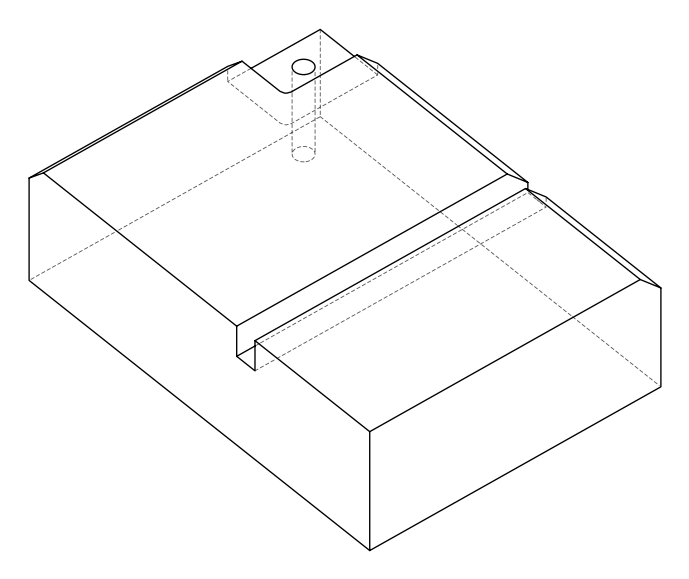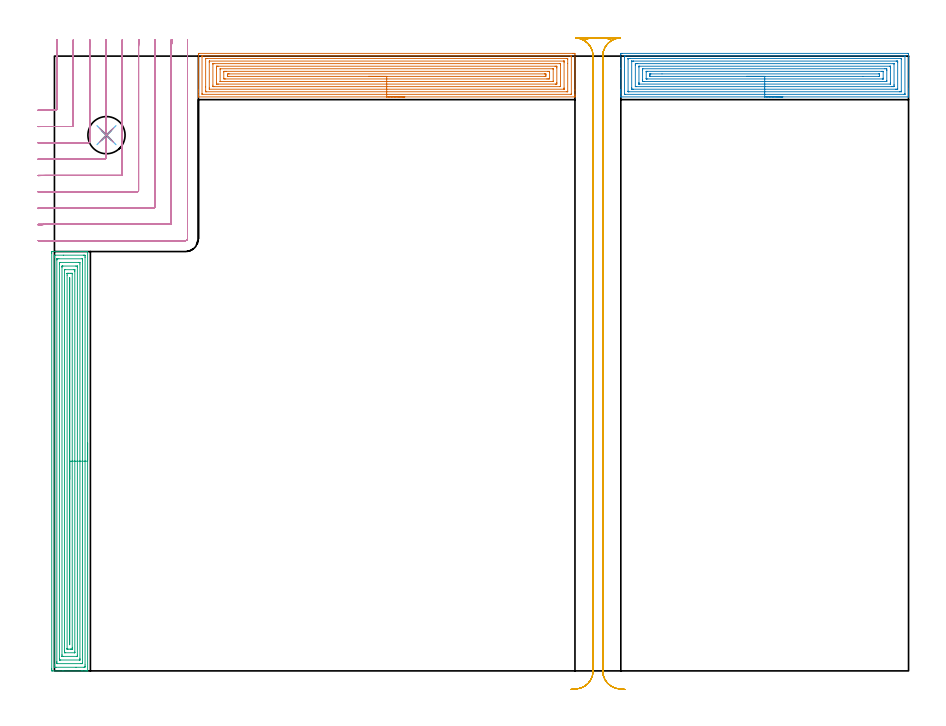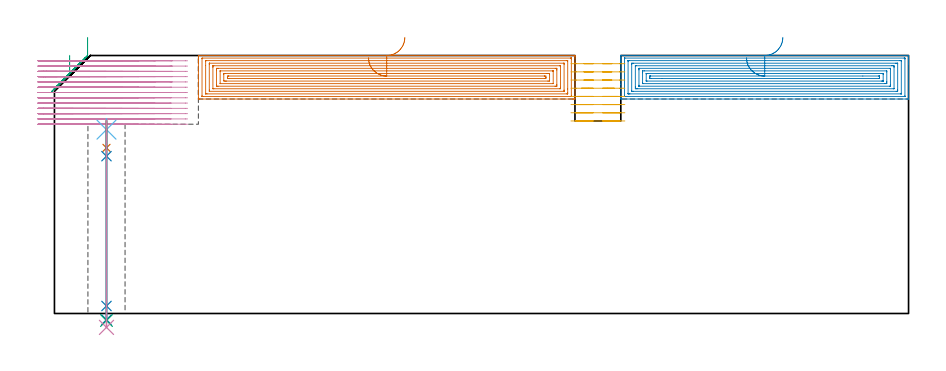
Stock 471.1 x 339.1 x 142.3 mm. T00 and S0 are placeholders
(PLAN: 10 operations, 7 tool changes, 87.3 min)
(1 AREA_MILL | FG_CHAMFER_SURFACE | UGT0205_001 | 15.28 min | 64553 mm3)
(2 AREA_MILL_1 | FG_CHAMFER_SURFACE_1 | UGT0205_001 | 11.75 min | 48073 mm3)
(3 AREA_MILL_2 | FG_CHAMFER_SURFACE_2 | UGT0205_001 | 14.98 min | 46886 mm3)
(4 MILL_CORNER_NOTCH_RECTANGULAR | CORNER_NOTCH_RECTANGULAR | NXT0201_011 | Follow Part, ap 3, ae 75% | 31.43 min | 320087 mm3)
(5 MILL_RECTANGULAR_SLOT | SLOT_RECTANGULAR | UGT0201_094 | Follow Part, ap 5, ae 75% | 12.28 min | 304955 mm3)
(6 SPOT_DRILL | STEP1HOLE | NXT0321_9005460120000 | 0.06 min | 209 mm3)
(7 DRILL_BLIND_HOLE_INTO_CENTER | STEP1HOLE | NXT0301_058 | 0.07 min | 588 mm3)
(8 GUN_DRILL_THROUGH_HOLE | STEP1HOLE | UGT0307_005 | 0.52 min | 4952 mm3)
(9 DRILL_TO_ENLARGE_THROUGH_HOLE | STEP1HOLE | NXT0301_101 | 0.45 min | 8086 mm3)
(10 DRILL_TO_ENLARGE_THROUGH_HOLE_1 | STEP1HOLE | UGT0301_050 | 0.47 min | 20569 mm3)
(TOOL UGT0205_001 | Chamfer Mill 20 x 3 x 45 deg. | D20 FL50 Z2)
(TOOL NXT0201_011 | ENDMILL 12mm [2P460-1200-NA 1630] | D12 FL38 Z6)
(TOOL UGT0201_094 | End mill 20 mm | D20 FL38 Z4)
(TOOL NXT0321_9005460120000 | NC Spot Drill, 142deg, 12mm, Carbide, Uncoated | D12 PA142 FL30 Z2)
(TOOL NXT0301_058 | Carbide Drill 8.7mm [860.1-0870-026A1-MM 2214] | D8.7 PA140 FL47 Z2)
(TOOL UGT0307_005 | Gun Drill 8.3 mm | D8.3 PA130 FL24 Z1)
(TOOL NXT0301_101 | Carbide Drill 13mm [860.1-1300-104A1-MM 2214] | D13 PA140 FL123 Z2)
(TOOL UGT0301_050 | Twist Drill 20.5 mm | D20.5 PA118 FL145 Z2)
(OP 1 AREA_MILL)
G17 G21 G94 G90
T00 M6
G54
G17 G0 G90 X193.25 Y316.6 S1061 M3
G43 Z152.3 H0
G94 G1 X193.212 Z151.428 F250.
X193.098 Z150.563
X192.909 Z149.712
X192.647 Z148.88
X192.313 Z148.074
X191.91 Z147.3
X191.442 Z146.564
X190.91 Z145.872
X190.321 Z145.229
X189.678 Z144.639
X188.986 Z144.108
X188.25 Z143.64
X187.476 Z143.237
X186.67 Z142.903
X185.838 Z142.641
X184.986 Z142.452
X184.122 Z142.338
X183.25 Z142.3
X79.577
X79.408 Y316.603 Z142.288
X79.4 Y316.622 Z142.269
Y316.993 Z141.906
Y317.283 Z141.616
Y317.983 Z140.912
Y319.217 Z139.68
Y319.752 Z139.142
Y320.369 Z138.526
Y339.834 Z119.063
X79.403 Y340.102 Z118.795
X79.409 Y340.592 Z118.306
X79.526 Y340.595 Z118.303
X80.023 Y340.6 Z118.3
X285.974
X286.477 Y340.599 Z118.301
X286.974 Y340.595 Z118.303
X287.091 Y340.592 Z118.306
X287.1 Y340.102 Z118.795
Y320.369 Z138.526
Y317.983 Z140.912
Y317.283 Z141.616
Y316.993 Z141.906
Y316.622 Z142.269
X287.092 Y316.603 Z142.288
X286.923 Y316.6 Z142.3
X183.25
Y318.014 Z140.886
X81.779 Y318.015 Z140.885
X81.41 Y318.025 Z140.875
X81.405 Y318.14 Z140.76
X81.401 Y318.389 Z140.511
Y338.738 Z120.162
X81.41 Y339.145 Z119.755
X81.416 Y339.18 Z119.72
X81.435 Y339.182 Z119.718
X81.488 Y339.185 Z119.715
X81.595 Y339.186 Z119.714
X81.811
X284.721 Y339.185 Z119.715
X285.09 Y339.175 Z119.725
X285.095 Y339.06 Z119.84
X285.099 Y338.811 Z120.089
Y318.462 Z140.438
X285.09 Y318.055 Z140.845
X285.084 Y318.02 Z140.88
X285.065 Y318.018 Z140.882
X285.012 Y318.015 Z140.885
X284.905 Y318.014 Z140.886
X284.689
X183.25
Y319.428 Z139.472
X83.925
X83.598 Y319.429 Z139.471
X83.49 Y319.432 Z139.468
X83.412 Y319.435 Z139.465
X83.406 Y319.556 Z139.344
X83.401 Y319.752 Z139.148
X83.4 Y319.949 Z138.951
Y322.136 Z136.764
X83.401 Y337.644 Z121.256
X83.404 Y337.709 Z121.191
X83.41 Y337.757 Z121.143
X83.437 Y337.765 Z121.135
X83.598 Y337.768 Z121.132
X84.165 Y337.771 Z121.129
X282.575 Y337.772 Z121.128
X282.902 Y337.771 Z121.129
X283.01 Y337.768 Z121.132
X283.088 Y337.765 Z121.135
X283.094 Y337.644 Z121.256
X283.099 Y337.448 Z121.452
X283.1 Y337.251 Z121.649
Y335.064 Z123.836
X283.099 Y319.556 Z139.344
X283.095 Y319.491 Z139.409
X283.09 Y319.443 Z139.457
X283.063 Y319.435 Z139.465
X282.902 Y319.432 Z139.468
X282.335 Y319.429 Z139.471
X183.25 Y319.428 Z139.472
Y320.843 Z138.057
X85.52
X85.464 Y320.844 Z138.056
X85.425 Y320.848 Z138.052
X85.41 Y320.85 Z138.05
X85.408 Y320.872 Z138.028
X85.403 Y321.083 Z137.817
X85.4 Y321.508 Z137.392
Y335.664 Z123.236
X85.403 Y336.114 Z122.786
X85.409 Y336.331 Z122.569
X85.411 Y336.351 Z122.549
X85.436 Y336.353 Z122.547
X85.496 Y336.356 Z122.544
X85.594 Y336.357 Z122.543
X280.98
X281.036 Y336.356 Z122.544
X281.075 Y336.353 Z122.547
X281.09 Y336.35 Z122.55
X281.092 Y336.328 Z122.572
X281.097 Y336.117 Z122.783
X281.1 Y335.692 Z123.208
Y321.536 Z137.364
X281.097 Y321.086 Z137.814
X281.091 Y320.869 Z138.031
X281.089 Y320.849 Z138.051
X281.064 Y320.847 Z138.053
X281.004 Y320.844 Z138.056
X280.906 Y320.843 Z138.057
X183.25
Y322.257 Z136.643
X87.916 Y322.258 Z136.642
X87.613 Y322.261 Z136.639
X87.42 Y322.264 Z136.636
X87.41 Y322.313 Z136.587
X87.407 Y322.407 Z136.493
X87.4 Y323.067 Z135.833
X87.401 Y334.793 Z124.107
X87.402 Y334.876 Z124.024
X87.406 Y334.917 Z123.983
X87.409 Y334.931 Z123.969
X87.463 Y334.936 Z123.964
X87.765 Y334.941 Z123.959
X87.916 Y334.943 Z123.957
X278.584 Y334.942 Z123.958
X278.887 Y334.939 Z123.961
X279.08 Y334.936 Z123.964
X279.09 Y334.887 Z124.013
X279.093 Y334.793 Z124.107
X279.1 Y334.133 Z124.767
X279.099 Y322.407 Z136.493
X279.098 Y322.324 Z136.576
X279.094 Y322.283 Z136.617
X279.091 Y322.269 Z136.631
X279.037 Y322.264 Z136.636
X278.735 Y322.259 Z136.641
X278.584 Y322.257 Z136.643
X183.25
Y323.671 Z135.229
X90.364
X89.855 Y323.674 Z135.226
X89.464 Y323.678 Z135.222
X89.41 Y323.682 Z135.218
X89.404 Y323.737 Z135.163
X89.401 Y324.176 Z134.724
X89.4 Y324.626 Z134.274
Y332.589 Z126.311
X89.403 Y333.024 Z125.876
X89.409 Y333.465 Z125.435
X89.417 Y333.522 Z125.378
X89.472 Y333.524 Z125.376
X89.6 Y333.527 Z125.373
X89.855 Y333.528 Z125.372
X90.238 Y333.529 Z125.371
X276.136
X276.645 Y333.526 Z125.374
X277.036 Y333.522 Z125.378
X277.09 Y333.518 Z125.382
X277.096 Y333.463 Z125.437
X277.099 Y333.024 Z125.876
X277.1 Y332.574 Z126.326
Y324.611 Z134.289
X277.097 Y324.176 Z134.724
X277.091 Y323.735 Z135.165
X277.083 Y323.678 Z135.222
X277.028 Y323.676 Z135.224
X276.9 Y323.673 Z135.227
X276.645 Y323.672 Z135.228
X276.262 Y323.671 Z135.229
X183.25
Y325.085 Z133.815
X91.617 Y325.086 Z133.814
X91.437 Y325.092 Z133.808
X91.409 Y325.1 Z133.8
X91.404 Y325.122 Z133.778
X91.401 Y325.147 Z133.753
X91.4 Y325.174 Z133.726
X91.401 Y331.893 Z127.007
X91.405 Y332.021 Z126.879
X91.41 Y332.102 Z126.798
X91.427 Y332.108 Z126.792
X91.642 Y332.114 Z126.786
X91.667 Y332.115 Z126.785
X274.883 Y332.114 Z126.786
X275.063 Y332.108 Z126.792
X275.091 Y332.1 Z126.8
X275.096 Y332.078 Z126.822
X275.099 Y332.053 Z126.847
X275.1 Y332.026 Z126.874
X275.099 Y325.307 Z133.593
X275.095 Y325.179 Z133.721
X275.09 Y325.098 Z133.802
X275.073 Y325.092 Z133.808
X274.858 Y325.086 Z133.814
X274.833 Y325.085 Z133.815
X183.25
Y326.499 Z132.401
X94.323 Y326.5 Z132.4
X93.761 Y326.502 Z132.398
X93.43 Y326.507 Z132.393
X93.402 Y326.83 Z132.07
X93.401 Y326.859 Z132.041
Y330.397 Z128.503
X93.43 Y330.693 Z128.207
X93.991 Y330.699 Z128.201
X94.323 Y330.7 Z128.2
X94.883 Y330.701 Z128.199
X272.177 Y330.7 Z128.2
X272.739 Y330.698 Z128.202
X273.07 Y330.693 Z128.207
X273.098 Y330.37 Z128.53
X273.099 Y330.341 Z128.559
Y326.803 Z132.097
X273.07 Y326.507 Z132.393
X272.509 Y326.501 Z132.399
X272.177 Y326.5 Z132.4
X271.617 Y326.499 Z132.401
X183.25
Y327.914 Z130.986
X96.111 Y327.915 Z130.985
X95.908
X95.42 Y327.921 Z130.979
X95.405 Y328.414 Z130.486
X95.407 Y328.6 Z130.3
X95.425 Y329.279 Z129.621
X96.111 Y329.285 Z129.615
X96.312 Y329.286 Z129.614
X270.389 Y329.285 Z129.615
X270.592
X271.08 Y329.279 Z129.621
X271.095 Y328.786 Z130.114
X271.093 Y328.6 Z130.3
X271.075 Y327.921 Z130.979
X270.389 Y327.915 Z130.985
X270.188 Y327.914 Z130.986
X183.25
X182.378 Z131.024
X181.514 Z131.138
X180.662 Z131.327
X179.83 Z131.589
X179.024 Z131.923
X178.25 Z132.326
X177.514 Z132.795
X176.822 Z133.326
X176.179 Z133.915
X175.59 Z134.558
X175.058 Z135.25
X174.59 Z135.986
X174.187 Z136.76
X173.853 Z137.566
X173.591 Z138.398
X173.402 Z139.25
X173.288 Z140.115
X173.25 Z140.986
G0 Z152.3
M5
M2
(OP 2 AREA_MILL_1)
G17 G21 G94 G90
T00 M6
G54
G17 G0 G90 X401.75 Y316.6 S1061 M3
G43 Z152.3 H0
G94 G1 X401.712 Z151.428 F250.
X401.598 Z150.563
X401.409 Z149.712
X401.147 Z148.88
X400.813 Z148.074
X400.41 Z147.3
X399.942 Z146.564
X399.41 Z145.872
X398.821 Z145.229
X398.178 Z144.639
X397.486 Z144.108
X396.75 Z143.64
X395.976 Z143.237
X395.17 Z142.903
X394.338 Z142.641
X393.486 Z142.452
X392.622 Z142.338
X391.75 Z142.3
X312.528
X312.408 Y316.603 Z142.288
X312.4 Y316.616 Z142.275
Y316.886 Z142.013
Y317.607 Z141.292
Y318.359 Z140.54
Y318.867 Z140.029
Y319.122 Z139.775
Y319.752 Z139.145
Y320.007 Z138.891
Y320.637 Z138.257
Y332.424 Z126.473
Y340.102 Z118.795
X312.402 Y340.419 Z118.477
X312.41 Y340.592 Z118.305
X312.583 Y340.599 Z118.299
X312.973 Y340.6 Z118.3
X470.527
X470.92 Y340.596 Z118.302
X471.09 Y340.591 Z118.305
X471.1 Y340.417 Z118.479
Y321.207 Z137.688
Y320.637 Z138.257
Y320.007 Z138.891
Y319.752 Z139.145
Y319.122 Z139.775
Y318.867 Z140.029
Y318.359 Z140.54
Y317.607 Z141.292
Y316.886 Z142.013
Y316.616 Z142.275
X471.092 Y316.603 Z142.288
X470.972 Y316.6 Z142.3
X391.75
Y318.014 Z140.886
X314.721
X314.536 Y318.018 Z140.882
X314.444 Y318.021 Z140.879
X314.41 Y318.024 Z140.876
X314.407 Y318.053 Z140.847
X314.403 Y318.13 Z140.77
X314.4 Y318.333 Z140.567
Y338.683 Z120.217
X314.405 Y339.035 Z119.865
X314.41 Y339.135 Z119.765
X314.414 Y339.18 Z119.72
X314.432 Y339.181 Z119.719
X314.539 Y339.184 Z119.716
X314.753 Y339.186 Z119.714
X314.785
X468.779
X468.964 Y339.182 Z119.718
X469.056 Y339.179 Z119.721
X469.09 Y339.176 Z119.724
X469.093 Y339.147 Z119.753
X469.096 Y339.07 Z119.83
X469.1 Y338.867 Z120.033
Y318.517 Z140.383
X469.095 Y318.165 Z140.735
X469.09 Y318.065 Z140.835
X469.086 Y318.02 Z140.88
X469.068 Y318.019 Z140.881
X468.961 Y318.017 Z140.883
X468.747 Y318.014 Z140.886
X468.715
X391.75
Y319.428 Z139.472
X316.859 Y319.429 Z139.471
X316.534 Y319.43 Z139.47
X316.426 Y319.433 Z139.467
X316.415 Y319.434 Z139.466
X316.41 Y319.461 Z139.439
X316.403 Y319.531 Z139.369
X316.401 Y319.619 Z139.281
X316.4 Y319.752 Z139.148
X316.401 Y337.448 Z121.452
X316.402 Y337.579 Z121.321
X316.41 Y337.713 Z121.187
X316.42 Y337.765 Z121.135
X316.453 Y337.767 Z121.133
X316.534 Y337.769 Z121.131
X317.098 Y337.771 Z121.129
X317.424 Y337.772 Z121.128
X466.641 Y337.771 Z121.129
X466.966 Y337.77 Z121.13
X467.074 Y337.767 Z121.133
X467.085 Y337.766 Z121.134
X467.09 Y337.739 Z121.161
X467.097 Y337.669 Z121.231
X467.099 Y337.58 Z121.32
X467.1 Y337.448 Z121.452
X467.099 Y319.752 Z139.148
X467.098 Y319.621 Z139.279
X467.09 Y319.487 Z139.413
X467.08 Y319.435 Z139.465
X467.047 Y319.433 Z139.467
X466.966 Y319.431 Z139.469
X466.402 Y319.429 Z139.471
X466.076 Y319.428 Z139.472
X391.75
Y320.843 Z138.057
X319.204
X318.996 Y320.844 Z138.056
X318.472 Y320.848 Z138.052
X318.416 Y320.849 Z138.051
X318.41 Y320.922 Z137.978
X318.405 Y321.093 Z137.807
X318.4 Y321.436 Z137.464
Y321.522 Z137.378
X318.401 Y336.078 Z122.822
X318.403 Y336.277 Z122.623
X318.406 Y336.327 Z122.573
X318.409 Y336.347 Z122.553
X318.425 Y336.35 Z122.55
X318.525 Y336.353 Z122.547
X319.204 Y336.357 Z122.543
X319.411
X464.296
X464.504 Y336.356 Z122.544
X465.028 Y336.352 Z122.548
X465.084 Y336.351 Z122.549
X465.09 Y336.278 Z122.622
X465.095 Y336.107 Z122.793
X465.1 Y335.764 Z123.136
Y335.678 Z123.222
X465.099 Y321.122 Z137.778
X465.097 Y320.923 Z137.977
X465.094 Y320.873 Z138.027
X465.091 Y320.853 Z138.047
X465.075 Y320.85 Z138.05
X464.975 Y320.847 Z138.053
X464.296 Y320.843 Z138.057
X464.089
X391.75
Y322.257 Z136.643
X320.834
X320.532 Y322.26 Z136.64
X320.447 Y322.263 Z136.637
X320.409 Y322.265 Z136.635
X320.407 Y322.274 Z136.626
X320.403 Y322.324 Z136.576
X320.401 Y322.407 Z136.493
X320.4 Y333.909 Z124.991
X320.401 Y334.488 Z124.412
X320.406 Y334.793 Z124.107
X320.41 Y334.932 Z123.968
X320.683 Y334.939 Z123.961
X320.835 Y334.942 Z123.958
X320.984 Y334.943 Z123.957
X321.724
X462.666
X462.968 Y334.94 Z123.96
X463.053 Y334.937 Z123.963
X463.091 Y334.935 Z123.965
X463.093 Y334.926 Z123.974
X463.097 Y334.876 Z124.024
X463.099 Y334.793 Z124.107
X463.1 Y323.291 Z135.609
X463.099 Y322.712 Z136.188
X463.094 Y322.407 Z136.493
X463.09 Y322.268 Z136.632
X462.817 Y322.261 Z136.639
X462.665 Y322.258 Z136.642
X462.516 Y322.257 Z136.643
X461.776
X391.75
Y323.671 Z135.229
X322.764
X322.595 Y323.672 Z135.228
X322.46 Y323.676 Z135.224
X322.421 Y323.678 Z135.222
X322.41 Y323.683 Z135.217
X322.407 Y323.711 Z135.189
X322.403 Y323.814 Z135.086
X322.401 Y324.176 Z134.724
X322.4 Y324.538 Z134.362
Y333.024 Z125.876
X322.401 Y333.385 Z125.515
X322.407 Y333.506 Z125.394
X322.41 Y333.522 Z125.378
X322.417 Y333.524 Z125.376
X322.447 Y333.527 Z125.373
X322.51 Y333.528 Z125.372
X460.736 Y333.529 Z125.371
X460.905 Y333.528 Z125.372
X461.04 Y333.524 Z125.376
X461.079 Y333.522 Z125.378
X461.09 Y333.517 Z125.383
X461.093 Y333.489 Z125.411
X461.097 Y333.386 Z125.514
X461.099 Y333.024 Z125.876
X461.1 Y332.662 Z126.238
Y324.176 Z134.724
X461.099 Y323.815 Z135.085
X461.093 Y323.694 Z135.206
X461.09 Y323.678 Z135.222
X461.083 Y323.676 Z135.224
X461.053 Y323.673 Z135.227
X460.99 Y323.672 Z135.228
X391.75 Y323.671 Z135.229
Y325.085 Z133.815
X325.41
X324.545 Y325.09 Z133.81
X324.513 Y325.092 Z133.808
X324.41 Y325.143 Z133.757
X324.404 Y325.2 Z133.7
X324.4 Y325.946 Z132.954
Y326.09 Z132.81
X324.401 Y331.542 Z127.358
X324.405 Y331.83 Z127.07
X324.41 Y332.022 Z126.878
X324.419 Y332.109 Z126.791
X324.569 Y332.115 Z126.785
X458.09
X458.955 Y332.11 Z126.79
X458.987 Y332.108 Z126.792
X459.09 Y332.057 Z126.843
X459.096 Y332. Z126.9
X459.1 Y331.254 Z127.646
Y331.11 Z127.79
X459.099 Y325.658 Z133.242
X459.095 Y325.37 Z133.53
X459.09 Y325.179 Z133.721
X459.081 Y325.091 Z133.809
X458.931 Y325.085 Z133.815
X391.75
Y326.499 Z132.401
X327.215 Y326.5 Z132.4
X326.657 Y326.501 Z132.399
X326.491 Y326.504 Z132.396
X326.424 Y326.506 Z132.394
X326.41 Y326.515 Z132.385
X326.406 Y326.546 Z132.354
X326.402 Y326.616 Z132.284
X326.4 Y326.756 Z132.144
Y330.37 Z128.53
X326.403 Y330.572 Z128.328
X326.407 Y330.673 Z128.227
X326.409 Y330.692 Z128.208
X326.455 Y330.695 Z128.205
X326.549 Y330.698 Z128.202
X326.882 Y330.7 Z128.2
X456.285
X456.843 Y330.699 Z128.201
X457.009 Y330.696 Z128.204
X457.076 Y330.694 Z128.206
X457.09 Y330.685 Z128.215
X457.094 Y330.654 Z128.246
X457.098 Y330.584 Z128.316
X457.1 Y330.444 Z128.456
Y326.905 Z131.995
Y326.83 Z132.07
X457.097 Y326.628 Z132.272
X457.093 Y326.527 Z132.373
X457.091 Y326.508 Z132.392
X457.045 Y326.505 Z132.395
X456.951 Y326.502 Z132.398
X456.618 Y326.5 Z132.4
X391.75 Y326.499 Z132.401
Y327.914 Z130.986
X328.795
X328.574 Y327.916 Z130.984
X328.464 Y327.918 Z130.982
X328.417 Y327.92 Z130.98
X328.41 Y327.952 Z130.948
X328.402 Y328.305 Z130.595
Y328.6 Z130.3
X328.405 Y329.187 Z129.713
X328.41 Y329.27 Z129.63
X328.479 Y329.279 Z129.621
X328.65 Y329.282 Z129.618
X328.995 Y329.285 Z129.615
X335.115 Y329.286 Z129.614
X454.705
X454.926 Y329.284 Z129.616
X455.036 Y329.282 Z129.618
X455.083 Y329.28 Z129.62
X455.09 Y329.248 Z129.652
X455.098 Y328.895 Z130.005
Y328.6 Z130.3
X455.095 Y328.013 Z130.887
X455.09 Y327.93 Z130.97
X455.021 Y327.921 Z130.979
X454.85 Y327.918 Z130.982
X454.505 Y327.915 Z130.985
X445.881 Y327.914 Z130.986
X391.75
X390.878 Z131.024
X390.014 Z131.138
X389.162 Z131.327
X388.33 Z131.589
X387.524 Z131.923
X386.75 Z132.326
X386.014 Z132.795
X385.322 Z133.326
X384.679 Z133.915
X384.09 Z134.558
X383.558 Z135.251
X383.09 Z135.986
X382.687 Z136.76
X382.353 Z137.566
X382.091 Z138.398
X381.902 Z139.25
X381.788 Z140.115
X381.75 Z140.986
G0 Z152.3
M5
M2
(OP 3 AREA_MILL_2)
G17 G21 G94 G90
T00 M6
G54
G17 G0 G90 X18.3 Y125.65 S1061 M3
G43 Z152.3 H0
G94 G1 Y125.612 Z151.428 F250.
Y125.498 Z150.563
Y125.309 Z149.712
Y125.047 Z148.88
Y124.713 Z148.074
Y124.31 Z147.3
Y123.841 Z146.564
Y123.31 Z145.872
Y122.721 Z145.229
Y122.078 Z144.639
Y121.386 Z144.108
Y120.65 Z143.64
Y119.876 Z143.237
Y119.07 Z142.903
Y118.238 Z142.641
Y117.386 Z142.452
Y116.522 Z142.338
Y115.65 Z142.3
Y0.152
X18.297 Y0.01 Z142.288
X18.262 Y0.007 Z142.253
X17.918 Y0. Z141.917
X17.453 Z141.452
X16.849 Z140.844
X15.657 Z139.654
X15.07 Z139.064
X4.696 Z128.693
X-0.938 Y0.001 Z123.059
X-1.163 Y0.003 Z122.834
X-1.491 Y0.008 Z122.506
X-1.494 Y0.04 Z122.504
X-1.499 Y0.597 Z122.501
X-1.5 Y1.161 Z122.5
Y230.374
X-1.499 Y230.703 Z122.501
X-1.494 Y231.26 Z122.504
X-1.491 Y231.292 Z122.506
X-0.938 Y231.3 Z123.059
X14.474 Z138.469
X15.07 Z139.064
X15.657 Z139.654
X15.959 Z139.956
X16.547 Z140.543
X16.849 Z140.844
X17.453 Z141.452
X17.919 Z141.918
X18.262 Y231.293 Z142.253
X18.305 Y231.29 Z142.295
X18.3 Y231.152 Z142.3
Y115.65
X16.886 Z140.886
Y3.273
X16.884 Y2.381 Z140.884
X16.883 Y2.347 Z140.883
X16.849 Y2.01 Z140.849
X16.338 Y2.002 Z140.338
X11.893 Y2. Z135.893
X0.841 Z124.841
X0.329 Y2.002 Z124.329
X-0.049 Y2.01 Z123.951
X-0.083 Y2.381 Z123.917
X-0.085 Y2.417 Z123.915
X-0.086 Y3.273 Z123.914
Y228.027
X-0.084 Y228.919 Z123.916
X-0.083 Y228.953 Z123.917
X-0.049 Y229.29 Z123.951
X0.462 Y229.298 Z124.462
X4.907 Y229.3 Z128.907
X15.959 Z139.959
X16.471 Y229.298 Z140.471
X16.849 Y229.29 Z140.849
X16.883 Y228.919 Z140.883
X16.884 Y228.883 Z140.884
X16.886 Y228.027 Z140.886
Y115.65
X15.471 Z139.471
Y4.655
X15.469 Y4.165 Z139.469
X15.467 Y4.065 Z139.467
X15.465 Y4.023 Z139.465
X15.398 Y4.01 Z139.398
X15.233 Y4.002 Z139.233
X15.07 Y4.001 Z139.07
X14.345 Y4. Z138.345
X1.566 Y4.001 Z125.566
X1.456 Y4.004 Z125.456
X1.369 Y4.01 Z125.369
X1.335 Y4.016 Z125.335
X1.333 Y4.032 Z125.333
X1.33 Y4.165 Z125.33
X1.329 Y4.567 Z125.329
X1.328 Y5.057 Z125.328
X1.329 Y226.646 Z125.329
X1.331 Y227.135 Z125.331
X1.333 Y227.235 Z125.333
X1.335 Y227.277 Z125.335
X1.402 Y227.29 Z125.402
X1.567 Y227.298 Z125.567
X1.73 Y227.299 Z125.73
X2.455 Y227.3 Z126.455
X15.234 Y227.299 Z139.234
X15.344 Y227.296 Z139.344
X15.431 Y227.29 Z139.431
X15.465 Y227.284 Z139.465
X15.467 Y227.268 Z139.467
X15.469 Y227.135 Z139.469
X15.471 Y226.733 Z139.471
Y226.243
Y115.65
X14.057 Z138.057
Y6.841
X14.053 Y6.077 Z138.053
X14.05 Y6.024 Z138.05
X14.046 Y6.01 Z138.046
X14.024 Y6.007 Z138.024
X13.92 Y6.003 Z137.92
X13.71 Y6.001 Z137.71
X3.457 Y6. Z127.457
X3.069 Y6.003 Z127.069
X2.874 Y6.006 Z126.874
X2.778 Y6.01 Z126.778
X2.749 Y6.022 Z126.749
X2.743 Y6.841 Z126.743
Y224.459
X2.747 Y225.223 Z126.747
X2.75 Y225.276 Z126.75
X2.754 Y225.29 Z126.754
X2.776 Y225.293 Z126.776
X2.88 Y225.297 Z126.88
X3.09 Y225.299 Z127.09
X13.343 Y225.3 Z137.343
X13.732 Y225.297 Z137.732
X13.926 Y225.294 Z137.926
X14.022 Y225.29 Z138.022
X14.051 Y225.278 Z138.051
X14.057 Y224.459 Z138.057
Y115.65
X12.643 Z136.643
X12.642 Y8.624 Z136.642
X12.641 Y8.385 Z136.641
X12.636 Y8.142 Z136.636
X12.629 Y8.01 Z136.629
X12.558 Y8.006 Z136.558
X12.402 Y8.002 Z136.402
X12.135 Y8. Z136.135
X5.02 Z129.02
X4.398 Y8.006 Z128.398
X4.191 Y8.01 Z128.191
X4.164 Y8.015 Z128.164
X4.161 Y8.093 Z128.161
X4.158 Y8.221 Z128.158
X4.157 Y8.866 Z128.157
X4.158 Y222.676 Z128.158
X4.159 Y222.915 Z128.159
X4.164 Y223.159 Z128.164
X4.171 Y223.29 Z128.171
X4.243 Y223.294 Z128.243
X4.398 Y223.298 Z128.398
X4.665 Y223.3 Z128.665
X11.78 Z135.78
X12.402 Y223.294 Z136.402
X12.609 Y223.29 Z136.609
X12.636 Y223.285 Z136.636
X12.639 Y223.207 Z136.639
X12.642 Y223.078 Z136.642
X12.643 Y222.917 Z136.643
Y222.676
Y115.65
X11.229 Z135.229
X11.228 Y10.408 Z135.228
X11.227 Y10.105 Z135.227
X11.224 Y10.03 Z135.224
X11.223 Y10.016 Z135.223
X11.213 Y10.01 Z135.213
X11.166 Y10.006 Z135.166
X11.029 Y10.001 Z135.029
X6.177 Z130.177
X5.691 Y10.003 Z129.691
X5.595 Y10.01 Z129.595
X5.578 Y10.013 Z129.578
X5.576 Y10.045 Z129.576
X5.573 Y10.122 Z129.573
X5.572 Y10.408 Z129.572
X5.571 Y11.015 Z129.571
Y220.892
X5.573 Y221.195 Z129.573
X5.576 Y221.27 Z129.576
X5.577 Y221.284 Z129.577
X5.587 Y221.29 Z129.587
X5.634 Y221.294 Z129.634
X5.771 Y221.299 Z129.771
X10.623 Z134.623
X11.109 Y221.297 Z135.109
X11.205 Y221.29 Z135.205
X11.222 Y221.287 Z135.222
X11.224 Y221.255 Z135.224
X11.227 Y221.178 Z135.227
X11.228 Y220.892 Z135.228
X11.229 Y220.285 Z135.229
Y115.65
X9.815 Z133.815
Y13.003
X9.813 Y12.192 Z133.813
X9.812 Y12.114 Z133.812
X9.808 Y12.033 Z133.808
X9.801 Y12.009 Z133.801
X9.781 Y12.006 Z133.781
X9.734 Y12.004 Z133.734
X9.036 Y12. Z133.036
X8.845 Z132.845
X7.955 Z131.955
X7.256 Y12.001 Z131.256
X7.066 Y12.007 Z131.066
X7.004 Y12.01 Z131.004
X6.992 Y12.02 Z130.992
X6.989 Y12.058 Z130.989
X6.987 Y12.111 Z130.987
X6.986 Y12.192 Z130.986
X6.985 Y12.273 Z130.985
Y218.297
X6.987 Y219.108 Z130.987
X6.988 Y219.186 Z130.988
X6.992 Y219.267 Z130.992
X6.999 Y219.291 Z130.999
X7.019 Y219.294 Z131.019
X7.066 Y219.296 Z131.066
X7.764 Y219.3 Z131.764
X7.955 Z131.955
X8.845 Z132.845
X9.544 Y219.299 Z133.544
X9.734 Y219.293 Z133.734
X9.796 Y219.29 Z133.796
X9.808 Y219.28 Z133.808
X9.811 Y219.242 Z133.811
X9.813 Y219.189 Z133.813
X9.814 Y219.108 Z133.814
X9.815 Y219.027 Z133.815
Y115.65
X8.4 Z132.4
Y14.421
Y216.879
Y115.65
Y114.778 Z132.438
Y113.913 Z132.552
Y113.062 Z132.741
Y112.23 Z133.004
Y111.424 Z133.337
Y110.65 Z133.74
Y109.914 Z134.209
Y109.222 Z134.74
Y108.579 Z135.329
Y107.99 Z135.973
Y107.458 Z136.665
Y106.99 Z137.4
Y106.587 Z138.174
Y106.253 Z138.98
Y105.991 Z139.812
Y105.802 Z140.664
Y105.688 Z141.529
Y105.65 Z142.4
G0 Z152.3
M5
M2
(OP 4 MILL_CORNER_NOTCH_RECTANGULAR)
G17 G21 G94 G90
T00 M6
G54
G17 G0 G90 X-8.999 Y309.22 S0 M3
G43 Z152.3 H1
Z139.385
G94 G1 X-6. Y309.284 F250.
G2 X-4.472 Y309.3 R72. F500.
G1 X0.806
G3 X1.4 Y309.894 R0.6
G1 Y343.572
G2 X1.416 Y345.1 R72.
G1 X1.48 Y348.099 F250.
G0 Z152.3
X-8.999 Y300.209
Z139.385
G1 X-6. Y300.281
G2 X-4.472 Y300.3 R63. F500.
G1 X9.805
G3 X10.4 Y300.895 R0.6
G1 Y343.572
G2 X10.419 Y345.1 R63.
G1 X10.491 Y348.099 F250.
G0 Z152.3
X-8.999 Y291.193
Z139.385
G1 X-6. Y291.278
G2 X-4.472 Y291.3 R54. F500.
G1 X18.805
G3 X19.4 Y291.895 R0.6
G1 Y343.572
G2 X19.422 Y345.1 R54.
G1 X19.506 Y348.099 F250.
G0 Z152.3
X-8.998 Y282.172
Z139.385
G1 X-6. Y282.274
G2 X-4.472 Y282.3 R45. F500.
G1 X27.805
G3 X28.4 Y282.895 R0.6
G1 Y343.572
G2 X28.426 Y345.1 R45.
G1 X28.528 Y348.098 F250.
G0 Z152.3
X-8.997 Y273.14
Z139.385
G1 X-6. Y273.268
G2 X-4.472 Y273.3 R36. F500.
G1 X36.805
G3 X37.4 Y273.895 R0.6
G1 Y343.572
G2 X37.432 Y345.1 R36.
G1 X37.56 Y348.097 F250.
G0 Z152.3
X-8.995 Y264.087
Z139.385
G1 X-6. Y264.257
G2 X-4.472 Y264.3 R27. F500.
G1 X45.804
G3 X46.4 Y264.896 R0.6
G1 Y343.572
G2 X46.443 Y345.1 R27.
G1 X46.613 Y348.095 F250.
G0 Z152.3
X-8.989 Y254.98
Z139.385
G1 X-6. Y255.235
G2 X-4.472 Y255.3 R18. F500.
G1 X54.804
G3 X55.4 Y255.896 R0.6
G1 Y343.572
G2 X55.465 Y345.1 R18.
G1 X55.72 Y348.089 F250.
G0 Z152.3
X-8.956 Y245.66
Z139.385
G1 X-6. Y246.169
G2 X-4.472 Y246.3 R9. F500.
G1 X63.804
G3 X64.4 Y246.896 R0.6
G1 Y343.572
G2 X64.531 Y345.1 R9.
G1 X65.04 Y348.056 F250.
G0 Z152.3
X-7.472 Y237.3
Z139.385
G1 X-4.472
X72.2 F500.
G3 X73.4 Y238.5 R1.2
G1 Y343.572
Y346.572 F250.
G0 Z152.3
X-8.999 Y309.22
Z136.469
G1 X-6. Y309.284
G2 X-4.472 Y309.3 R72. F500.
G1 X0.806
G3 X1.4 Y309.894 R0.6
G1 Y343.572
G2 X1.416 Y345.1 R72.
G1 X1.48 Y348.099 F250.
G0 Z152.3
X-8.999 Y300.209
Z136.469
G1 X-6. Y300.281
G2 X-4.472 Y300.3 R63. F500.
G1 X9.805
G3 X10.4 Y300.895 R0.6
G1 Y343.572
G2 X10.419 Y345.1 R63.
G1 X10.491 Y348.099 F250.
G0 Z152.3
X-8.999 Y291.193
Z136.469
G1 X-6. Y291.278
G2 X-4.472 Y291.3 R54. F500.
G1 X18.805
G3 X19.4 Y291.895 R0.6
G1 Y343.572
G2 X19.422 Y345.1 R54.
G1 X19.506 Y348.099 F250.
G0 Z152.3
X-8.998 Y282.172
Z136.469
G1 X-6. Y282.274
G2 X-4.472 Y282.3 R45. F500.
G1 X27.805
G3 X28.4 Y282.895 R0.6
G1 Y343.572
G2 X28.426 Y345.1 R45.
G1 X28.528 Y348.098 F250.
G0 Z152.3
X-8.997 Y273.14
Z136.469
G1 X-6. Y273.268
G2 X-4.472 Y273.3 R36. F500.
G1 X36.805
G3 X37.4 Y273.895 R0.6
G1 Y343.572
G2 X37.432 Y345.1 R36.
G1 X37.56 Y348.097 F250.
G0 Z152.3
X-8.995 Y264.087
Z136.469
G1 X-6. Y264.257
G2 X-4.472 Y264.3 R27. F500.
G1 X45.804
G3 X46.4 Y264.896 R0.6
G1 Y343.572
G2 X46.443 Y345.1 R27.
G1 X46.613 Y348.095 F250.
G0 Z152.3
X-8.989 Y254.98
Z136.469
G1 X-6. Y255.235
G2 X-4.472 Y255.3 R18. F500.
G1 X54.804
G3 X55.4 Y255.896 R0.6
G1 Y343.572
G2 X55.465 Y345.1 R18.
G1 X55.72 Y348.089 F250.
G0 Z152.3
X-8.956 Y245.66
Z136.469
G1 X-6. Y246.169
G2 X-4.472 Y246.3 R9. F500.
G1 X63.804
G3 X64.4 Y246.896 R0.6
G1 Y343.572
G2 X64.531 Y345.1 R9.
G1 X65.04 Y348.056 F250.
G0 Z152.3
X-7.472 Y237.3
Z136.469
G1 X-4.472
X72.2 F500.
G3 X73.4 Y238.5 R1.2
G1 Y343.572
Y346.572 F250.
G0 Z152.3
X-8.999 Y309.22
Z133.554
G1 X-6. Y309.284
G2 X-4.472 Y309.3 R72. F500.
G1 X0.806
G3 X1.4 Y309.894 R0.6
G1 Y343.572
G2 X1.416 Y345.1 R72.
G1 X1.48 Y348.099 F250.
G0 Z152.3
X-8.999 Y300.209
Z133.554
G1 X-6. Y300.281
G2 X-4.472 Y300.3 R63. F500.
G1 X9.805
G3 X10.4 Y300.895 R0.6
G1 Y343.572
G2 X10.419 Y345.1 R63.
G1 X10.491 Y348.099 F250.
G0 Z152.3
X-8.999 Y291.193
Z133.554
G1 X-6. Y291.278
G2 X-4.472 Y291.3 R54. F500.
G1 X18.805
G3 X19.4 Y291.895 R0.6
G1 Y343.572
G2 X19.422 Y345.1 R54.
G1 X19.506 Y348.099 F250.
G0 Z152.3
X-8.998 Y282.172
Z133.554
G1 X-6. Y282.274
G2 X-4.472 Y282.3 R45. F500.
G1 X27.805
G3 X28.4 Y282.895 R0.6
G1 Y343.572
G2 X28.426 Y345.1 R45.
G1 X28.528 Y348.098 F250.
G0 Z152.3
X-8.997 Y273.14
Z133.554
G1 X-6. Y273.268
G2 X-4.472 Y273.3 R36. F500.
G1 X36.805
G3 X37.4 Y273.895 R0.6
G1 Y343.572
G2 X37.432 Y345.1 R36.
G1 X37.56 Y348.097 F250.
G0 Z152.3
X-8.995 Y264.087
Z133.554
G1 X-6. Y264.257
G2 X-4.472 Y264.3 R27. F500.
G1 X45.804
G3 X46.4 Y264.896 R0.6
G1 Y343.572
G2 X46.443 Y345.1 R27.
G1 X46.613 Y348.095 F250.
G0 Z152.3
X-8.989 Y254.98
Z133.554
G1 X-6. Y255.235
G2 X-4.472 Y255.3 R18. F500.
G1 X54.804
G3 X55.4 Y255.896 R0.6
G1 Y343.572
G2 X55.465 Y345.1 R18.
G1 X55.72 Y348.089 F250.
G0 Z152.3
X-8.956 Y245.66
Z133.554
G1 X-6. Y246.169
G2 X-4.472 Y246.3 R9. F500.
G1 X63.804
G3 X64.4 Y246.896 R0.6
G1 Y343.572
G2 X64.531 Y345.1 R9.
G1 X65.04 Y348.056 F250.
G0 Z152.3
X-7.472 Y237.3
Z133.554
G1 X-4.472
X72.2 F500.
G3 X73.4 Y238.5 R1.2
G1 Y343.572
Y346.572 F250.
G0 Z152.3
X-9. Y309.243
Z130.638
G1 X-6. Y309.291
G2 X-4.849 Y309.3 R72. F500.
G1 X0.806
G3 X1.4 Y309.894 R0.6
G1 Y343.572
G2 X1.416 Y345.1 R72.
G1 X1.48 Y348.099 F250.
G0 Z152.3
X-9. Y300.235
Z130.638
G1 X-6. Y300.289
G2 X-4.849 Y300.3 R63. F500.
G1 X9.805
G3 X10.4 Y300.895 R0.6
G1 Y343.572
G2 X10.419 Y345.1 R63.
G1 X10.491 Y348.099 F250.
G0 Z152.3
X-8.999 Y291.224
Z130.638
G1 X-6. Y291.288
G2 X-4.849 Y291.3 R54. F500.
G1 X18.805
G3 X19.4 Y291.895 R0.6
G1 Y343.572
G2 X19.422 Y345.1 R54.
G1 X19.506 Y348.099 F250.
G0 Z152.3
X-8.999 Y282.209
Z130.638
G1 X-6. Y282.285
G2 X-4.849 Y282.3 R45. F500.
G1 X27.805
G3 X28.4 Y282.895 R0.6
G1 Y343.572
G2 X28.426 Y345.1 R45.
G1 X28.528 Y348.098 F250.
G0 Z152.3
X-8.998 Y273.186
Z130.638
G1 X-6. Y273.282
G2 X-4.849 Y273.3 R36. F500.
G1 X36.805
G3 X37.4 Y273.895 R0.6
G1 Y343.572
G2 X37.432 Y345.1 R36.
G1 X37.56 Y348.097 F250.
G0 Z152.3
X-8.997 Y264.148
Z130.638
G1 X-6. Y264.275
G2 X-4.849 Y264.3 R27. F500.
G1 X45.804
G3 X46.4 Y264.896 R0.6
G1 Y343.572
G2 X46.443 Y345.1 R27.
G1 X46.613 Y348.095 F250.
G0 Z152.3
X-8.994 Y255.071
Z130.638
G1 X-6. Y255.263
G2 X-4.849 Y255.3 R18. F500.
G1 X54.804
G3 X55.4 Y255.896 R0.6
G1 Y343.572
G2 X55.465 Y345.1 R18.
G1 X55.72 Y348.089 F250.
G0 Z152.3
X-8.975 Y245.843
Z130.638
G1 X-6. Y246.226
G2 X-4.849 Y246.3 R9. F500.
G1 X63.804
G3 X64.4 Y246.896 R0.6
G1 Y343.572
G2 X64.531 Y345.1 R9.
G1 X65.04 Y348.056 F250.
G0 Z152.3
X-7.849 Y237.3
Z130.638
G1 X-4.849
X72.2 F500.
G3 X73.4 Y238.5 R1.2
G1 Y343.572
Y346.572 F250.
G0 Z152.3
X-9. Y309.299
Z127.723
G1 X-6. Y309.3
X0.806 F500.
G3 X1.4 Y309.894 R0.6
G1 Y343.572
G2 X1.416 Y345.1 R72.
G1 X1.48 Y348.099 F250.
G0 Z152.3
X-9. Y300.299
Z127.723
G1 X-6. Y300.3
X0.806 F500.
X9.805
G3 X10.4 Y300.895 R0.6
G1 Y343.572
G2 X10.419 Y345.1 R63.
G1 X10.491 Y348.099 F250.
G0 Z152.3
X-9. Y291.299
Z127.723
G1 X-6. Y291.3
X9.805 F500.
X18.805
G3 X19.4 Y291.895 R0.6
G1 Y343.572
G2 X19.422 Y345.1 R54.
G1 X19.506 Y348.099 F250.
G0 Z152.3
X-9. Y282.298
Z127.723
G1 X-6. Y282.3
X18.805 F500.
X27.805
G3 X28.4 Y282.895 R0.6
G1 Y343.572
G2 X28.426 Y345.1 R45.
G1 X28.528 Y348.098 F250.
G0 Z152.3
X-9. Y273.298
Z127.723
G1 X-6. Y273.3
X27.805 F500.
X36.805
G3 X37.4 Y273.895 R0.6
G1 Y343.572
G2 X37.432 Y345.1 R36.
G1 X37.56 Y348.097 F250.
G0 Z152.3
X-9. Y264.297
Z127.723
G1 X-6. Y264.3
X36.805 F500.
X45.804
G3 X46.4 Y264.896 R0.6
G1 Y343.572
G2 X46.443 Y345.1 R27.
G1 X46.613 Y348.095 F250.
G0 Z152.3
X-9. Y255.296
Z127.723
G1 X-6. Y255.3
X45.804 F500.
X54.804
G3 X55.4 Y255.896 R0.6
G1 Y343.572
G2 X55.465 Y345.1 R18.
G1 X55.72 Y348.089 F250.
G0 Z152.3
X-9. Y246.292
Z127.723
G1 X-6. Y246.3
X54.804 F500.
X63.804
G3 X64.4 Y246.896 R0.6
G1 Y343.572
G2 X64.531 Y345.1 R9.
G1 X65.04 Y348.056 F250.
G0 Z152.3
X-8.975 Y237.3
Z127.723
G1 X-5.975
X72.2 F500.
G3 X73.4 Y238.5 R1.2
G1 Y343.572
Y346.572 F250.
G0 Z152.3
X-9. Y309.3
Z124.808
G1 X-6.
X0.806 F500.
G3 X1.4 Y309.894 R0.6
G1 Y344.794
X1.401 Y345.1
X1.413 Y348.1 F250.
G0 Z152.3
X-9. Y300.3
Z124.808
G1 X-6.
X9.805 F500.
G3 X10.4 Y300.895 R0.6
G1 Y344.794
X10.401 Y345.1
X10.415 Y348.1 F250.
G0 Z152.3
X-9. Y291.3
Z124.808
G1 X-6.
X18.805 F500.
G3 X19.4 Y291.895 R0.6
G1 Y344.794
X19.401 Y345.1
X19.418 Y348.1 F250.
G0 Z152.3
X-9. Y282.3
Z124.808
G1 X-6.
X27.805 F500.
G3 X28.4 Y282.895 R0.6
G1 Y344.794
G2 X28.401 Y345.1 R45.
G1 X28.421 Y348.1 F250.
G0 Z152.3
X-9. Y273.3
Z124.808
G1 X-6.
X36.805 F500.
G3 X37.4 Y273.895 R0.6
G1 Y344.794
G2 X37.401 Y345.1 R36.
G1 X37.427 Y348.1 F250.
G0 Z152.3
X-9. Y264.3
Z124.808
G1 X-6.
X45.804 F500.
G3 X46.4 Y264.896 R0.6
G1 Y344.794
G2 X46.402 Y345.1 R27.
G1 X46.436 Y348.1 F250.
G0 Z152.3
X-9. Y255.3
Z124.808
G1 X-6.
X54.804 F500.
G3 X55.4 Y255.896 R0.6
G1 Y344.794
G2 X55.403 Y345.1 R18.
G1 X55.454 Y348.1 F250.
G0 Z152.3
X-9. Y246.3
Z124.808
G1 X-6.
X63.804 F500.
G3 X64.4 Y246.896 R0.6
G1 Y344.794
G2 X64.405 Y345.1 R9.
G1 X64.507 Y348.098 F250.
G0 Z152.3
X-9. Y237.3
Z124.808
G1 X-6.
X72.2 F500.
G3 X73.4 Y238.5 R1.2
G1 Y344.794
Y347.794 F250.
G0 Z152.3
X-9. Y309.3
Z121.892
G1 X-6.
X0.806 F500.
G3 X1.4 Y309.894 R0.6
G1 Y345.1
Y348.1 F250.
G0 Z152.3
X-9. Y300.3
Z121.892
G1 X-6.
X9.805 F500.
G3 X10.4 Y300.895 R0.6
G1 Y345.1
Y348.1 F250.
G0 Z152.3
X-9. Y291.3
Z121.892
G1 X-6.
X18.805 F500.
G3 X19.4 Y291.895 R0.6
G1 Y345.1
Y348.1 F250.
G0 Z152.3
X-9. Y282.3
Z121.892
G1 X-6.
X27.805 F500.
G3 X28.4 Y282.895 R0.6
G1 Y345.1
Y348.1 F250.
G0 Z152.3
X-9. Y273.3
Z121.892
G1 X-6.
X36.805 F500.
G3 X37.4 Y273.895 R0.6
G1 Y345.1
Y348.1 F250.
G0 Z152.3
X-9. Y264.3
Z121.892
G1 X-6.
X45.804 F500.
G3 X46.4 Y264.896 R0.6
G1 Y345.1
Y348.1 F250.
G0 Z152.3
X-9. Y255.3
Z121.892
G1 X-6.
X54.804 F500.
G3 X55.4 Y255.896 R0.6
G1 Y345.1
Y348.1 F250.
G0 Z152.3
X-9. Y246.3
Z121.892
G1 X-6.
X63.804 F500.
G3 X64.4 Y246.896 R0.6
G1 Y345.1
Y348.1 F250.
G0 Z152.3
X-9. Y237.3
Z121.892
G1 X-6.
X72.2 F500.
G3 X73.4 Y238.5 R1.2
G1 Y345.1
Y348.1 F250.
G0 Z152.3
X-9. Y309.3
Z118.977
G1 X-6.
X0.806 F500.
G3 X1.4 Y309.894 R0.6
G1 Y345.1
Y348.1 F250.
G0 Z152.3
X-9. Y300.3
Z118.977
G1 X-6.
X9.805 F500.
G3 X10.4 Y300.895 R0.6
G1 Y345.1
Y348.1 F250.
G0 Z152.3
X-9. Y291.3
Z118.977
G1 X-6.
X18.805 F500.
G3 X19.4 Y291.895 R0.6
G1 Y345.1
Y348.1 F250.
G0 Z152.3
X-9. Y282.3
Z118.977
G1 X-6.
X27.805 F500.
G3 X28.4 Y282.895 R0.6
G1 Y345.1
Y348.1 F250.
G0 Z152.3
X-9. Y273.3
Z118.977
G1 X-6.
X36.805 F500.
G3 X37.4 Y273.895 R0.6
G1 Y345.1
Y348.1 F250.
G0 Z152.3
X-9. Y264.3
Z118.977
G1 X-6.
X45.804 F500.
G3 X46.4 Y264.896 R0.6
G1 Y345.1
Y348.1 F250.
G0 Z152.3
X-9. Y255.3
Z118.977
G1 X-6.
X54.804 F500.
G3 X55.4 Y255.896 R0.6
G1 Y345.1
Y348.1 F250.
G0 Z152.3
X-9. Y246.3
Z118.977
G1 X-6.
X63.804 F500.
G3 X64.4 Y246.896 R0.6
G1 Y345.1
Y348.1 F250.
G0 Z152.3
X-9. Y237.3
Z118.977
G1 X-6.
X72.2 F500.
G3 X73.4 Y238.5 R1.2
G1 Y345.1
Y348.1 F250.
G0 Z152.3
X-9. Y309.3
Z116.062
G1 X-6.
X0.806 F500.
G3 X1.4 Y309.894 R0.6
G1 Y345.1
Y348.1 F250.
G0 Z152.3
X-9. Y300.3
Z116.062
G1 X-6.
X9.805 F500.
G3 X10.4 Y300.895 R0.6
G1 Y345.1
Y348.1 F250.
G0 Z152.3
X-9. Y291.3
Z116.062
G1 X-6.
X18.805 F500.
G3 X19.4 Y291.895 R0.6
G1 Y345.1
Y348.1 F250.
G0 Z152.3
X-9. Y282.3
Z116.062
G1 X-6.
X27.805 F500.
G3 X28.4 Y282.895 R0.6
G1 Y345.1
Y348.1 F250.
G0 Z152.3
X-9. Y273.3
Z116.062
G1 X-6.
X36.805 F500.
G3 X37.4 Y273.895 R0.6
G1 Y345.1
Y348.1 F250.
G0 Z152.3
X-9. Y264.3
Z116.062
G1 X-6.
X45.804 F500.
G3 X46.4 Y264.896 R0.6
G1 Y345.1
Y348.1 F250.
G0 Z152.3
X-9. Y255.3
Z116.062
G1 X-6.
X54.804 F500.
G3 X55.4 Y255.896 R0.6
G1 Y345.1
Y348.1 F250.
G0 Z152.3
X-9. Y246.3
Z116.062
G1 X-6.
X63.804 F500.
G3 X64.4 Y246.896 R0.6
G1 Y345.1
Y348.1 F250.
G0 Z152.3
X-9. Y237.3
Z116.062
G1 X-6.
X72.2 F500.
G3 X73.4 Y238.5 R1.2
G1 Y345.1
Y348.1 F250.
G0 Z152.3
X-9. Y309.3
Z113.146
G1 X-6.
X0.806 F500.
G3 X1.4 Y309.894 R0.6
G1 Y345.1
Y348.1 F250.
G0 Z152.3
X-9. Y300.3
Z113.146
G1 X-6.
X9.805 F500.
G3 X10.4 Y300.895 R0.6
G1 Y345.1
Y348.1 F250.
G0 Z152.3
X-9. Y291.3
Z113.146
G1 X-6.
X18.805 F500.
G3 X19.4 Y291.895 R0.6
G1 Y345.1
Y348.1 F250.
G0 Z152.3
X-9. Y282.3
Z113.146
G1 X-6.
X27.805 F500.
G3 X28.4 Y282.895 R0.6
G1 Y345.1
Y348.1 F250.
G0 Z152.3
X-9. Y273.3
Z113.146
G1 X-6.
X36.805 F500.
G3 X37.4 Y273.895 R0.6
G1 Y345.1
Y348.1 F250.
G0 Z152.3
X-9. Y264.3
Z113.146
G1 X-6.
X45.804 F500.
G3 X46.4 Y264.896 R0.6
G1 Y345.1
Y348.1 F250.
G0 Z152.3
X-9. Y255.3
Z113.146
G1 X-6.
X54.804 F500.
G3 X55.4 Y255.896 R0.6
G1 Y345.1
Y348.1 F250.
G0 Z152.3
X-9. Y246.3
Z113.146
G1 X-6.
X63.804 F500.
G3 X64.4 Y246.896 R0.6
G1 Y345.1
Y348.1 F250.
G0 Z152.3
X-9. Y237.3
Z113.146
G1 X-6.
X72.2 F500.
G3 X73.4 Y238.5 R1.2
G1 Y345.1
Y348.1 F250.
G0 Z152.3
X-9. Y309.3
Z110.231
G1 X-6.
X0.806 F500.
G3 X1.4 Y309.894 R0.6
G1 Y345.1
Y348.1 F250.
G0 Z152.3
X-9. Y300.3
Z110.231
G1 X-6.
X9.805 F500.
G3 X10.4 Y300.895 R0.6
G1 Y345.1
Y348.1 F250.
G0 Z152.3
X-9. Y291.3
Z110.231
G1 X-6.
X18.805 F500.
G3 X19.4 Y291.895 R0.6
G1 Y345.1
Y348.1 F250.
G0 Z152.3
X-9. Y282.3
Z110.231
G1 X-6.
X27.805 F500.
G3 X28.4 Y282.895 R0.6
G1 Y345.1
Y348.1 F250.
G0 Z152.3
X-9. Y273.3
Z110.231
G1 X-6.
X36.805 F500.
G3 X37.4 Y273.895 R0.6
G1 Y345.1
Y348.1 F250.
G0 Z152.3
X-9. Y264.3
Z110.231
G1 X-6.
X45.804 F500.
G3 X46.4 Y264.896 R0.6
G1 Y345.1
Y348.1 F250.
G0 Z152.3
X-9. Y255.3
Z110.231
G1 X-6.
X54.804 F500.
G3 X55.4 Y255.896 R0.6
G1 Y345.1
Y348.1 F250.
G0 Z152.3
X-9. Y246.3
Z110.231
G1 X-6.
X63.804 F500.
G3 X64.4 Y246.896 R0.6
G1 Y345.1
Y348.1 F250.
G0 Z152.3
X-9. Y237.3
Z110.231
G1 X-6.
X72.2 F500.
G3 X73.4 Y238.5 R1.2
G1 Y345.1
Y348.1 F250.
G0 Z152.3
X-9. Y309.3
Z107.315
G1 X-6.
X0.806 F500.
G3 X1.4 Y309.894 R0.6
G1 Y345.1
Y348.1 F250.
G0 Z152.3
X-9. Y300.3
Z107.315
G1 X-6.
X9.805 F500.
G3 X10.4 Y300.895 R0.6
G1 Y345.1
Y348.1 F250.
G0 Z152.3
X-9. Y291.3
Z107.315
G1 X-6.
X18.805 F500.
G3 X19.4 Y291.895 R0.6
G1 Y345.1
Y348.1 F250.
G0 Z152.3
X-9. Y282.3
Z107.315
G1 X-6.
X27.805 F500.
G3 X28.4 Y282.895 R0.6
G1 Y345.1
Y348.1 F250.
G0 Z152.3
X-9. Y273.3
Z107.315
G1 X-6.
X36.805 F500.
G3 X37.4 Y273.895 R0.6
G1 Y345.1
Y348.1 F250.
G0 Z152.3
X-9. Y264.3
Z107.315
G1 X-6.
X45.804 F500.
G3 X46.4 Y264.896 R0.6
G1 Y345.1
Y348.1 F250.
G0 Z152.3
X-9. Y255.3
Z107.315
G1 X-6.
X54.804 F500.
G3 X55.4 Y255.896 R0.6
G1 Y345.1
Y348.1 F250.
G0 Z152.3
X-9. Y246.3
Z107.315
G1 X-6.
X63.804 F500.
G3 X64.4 Y246.896 R0.6
G1 Y345.1
Y348.1 F250.
G0 Z152.3
X-9. Y237.3
Z107.315
G1 X-6.
X72.2 F500.
G3 X73.4 Y238.5 R1.2
G1 Y345.1
Y348.1 F250.
G0 Z152.3
X-9. Y309.3
Z104.4
G1 X-6.
X0.806 F500.
G3 X1.4 Y309.894 R0.6
G1 Y345.1
Y348.1 F250.
G0 Z152.3
X-9. Y300.3
Z104.4
G1 X-6.
X9.805 F500.
G3 X10.4 Y300.895 R0.6
G1 Y345.1
Y348.1 F250.
G0 Z152.3
X-9. Y291.3
Z104.4
G1 X-6.
X18.805 F500.
G3 X19.4 Y291.895 R0.6
G1 Y345.1
Y348.1 F250.
G0 Z152.3
X-9. Y282.3
Z104.4
G1 X-6.
X27.805 F500.
G3 X28.4 Y282.895 R0.6
G1 Y345.1
Y348.1 F250.
G0 Z152.3
X-9. Y273.3
Z104.4
G1 X-6.
X36.805 F500.
G3 X37.4 Y273.895 R0.6
G1 Y345.1
Y348.1 F250.
G0 Z152.3
X-9. Y264.3
Z104.4
G1 X-6.
X45.804 F500.
G3 X46.4 Y264.896 R0.6
G1 Y345.1
Y348.1 F250.
G0 Z152.3
X-9. Y255.3
Z104.4
G1 X-6.
X54.804 F500.
G3 X55.4 Y255.896 R0.6
G1 Y345.1
Y348.1 F250.
G0 Z152.3
X-9. Y246.3
Z104.4
G1 X-6.
X63.804 F500.
G3 X64.4 Y246.896 R0.6
G1 Y345.1
Y348.1 F250.
G0 Z152.3
X-9. Y237.3
Z104.4
G1 X-6.
X72.2 F500.
G3 X73.4 Y238.5 R1.2
G1 Y345.1
Y348.1 F250.
G0 Z152.3
M5
M2
(OP 5 MILL_RECTANGULAR_SLOT)
G17 G21 G94 G90
T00 M6
G54
G17 G0 G90 X314.617 Y-10.202 S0 M3
G43 Z152.3 H0
Z137.787
G94 G1 X311.626 Y-9.97 F250.
G2 X302.4 Y0. R10. F500.
G1 Y339.1
G2 X307.4 Y347.76 R10.
G3 X302.411 Y349.1 R10.
G1 X297.089
G3 X292.1 Y347.76 R10.
G2 X297.1 Y339.1 R10.
G1 Y0.
G2 X287.874 Y-9.97 R10.
G1 X284.883 Y-10.202 F250.
G0 X314.617 Z133.275
G1 X311.626 Y-9.97
G2 X302.4 Y0. R10. F500.
G1 Y339.1
G2 X307.4 Y347.76 R10.
G3 X302.411 Y349.1 R10.
G1 X297.089
G3 X292.1 Y347.76 R10.
G2 X297.1 Y339.1 R10.
G1 Y0.
G2 X287.874 Y-9.97 R10.
G1 X284.883 Y-10.202 F250.
G0 X314.617 Z128.762
G1 X311.626 Y-9.97
G2 X302.4 Y0. R10. F500.
G1 Y339.1
G2 X307.4 Y347.76 R10.
G3 X302.411 Y349.1 R10.
G1 X297.089
G3 X292.1 Y347.76 R10.
G2 X297.1 Y339.1 R10.
G1 Y0.
G2 X287.874 Y-9.97 R10.
G1 X284.883 Y-10.202 F250.
G0 X314.617 Z124.25
G1 X311.626 Y-9.97
G2 X302.4 Y0. R10. F500.
G1 Y339.1
G2 X308.695 Y348.388 R10.
G1 X308.706 Y348.416
G3 X305.083 Y349.1 R10.
G1 X294.419
G3 X290.795 Y348.416 R10.
G1 X290.806 Y348.388
G2 X297.1 Y339.1 R10.
G1 Y0.
G2 X287.874 Y-9.97 R10.
G1 X284.883 Y-10.202 F250.
G0 X314.617 Z119.737
G1 X311.626 Y-9.97
G2 X302.4 Y0. R10. F500.
G1 Y339.1
G2 X311.014 Y349.004 R10.
G1 X311.018 Y349.033
G3 X309.876 Y349.1 R10.
G1 X289.687
G3 X288.511 Y349.029 R10.
G1 X288.514 Y348.999
G2 X297.1 Y339.1 R10.
G1 Y0.
G2 X287.874 Y-9.97 R10.
G1 X284.883 Y-10.202 F250.
G0 X314.617 Z115.225
G1 X311.626 Y-9.97
G2 X302.4 Y0. R10. F500.
G1 Y339.1
G2 X311.953 Y349.09 R10.
G1 Y349.1
X287.547
Y349.09
G2 X297.1 Y339.1 R10.
G1 Y0.
G2 X287.874 Y-9.97 R10.
G1 X284.883 Y-10.202 F250.
G0 X314.617 Z110.712
G1 X311.626 Y-9.97
G2 X302.4 Y0. R10. F500.
G1 Y339.1
G2 X311.953 Y349.09 R10.
G1 Y349.1
X287.547
Y349.09
G2 X297.1 Y339.1 R10.
G1 Y0.
G2 X287.874 Y-9.97 R10.
G1 X284.883 Y-10.202 F250.
G0 X314.617 Z106.2
G1 X311.626 Y-9.97
G2 X302.4 Y0. R10. F500.
G1 Y339.1
G2 X311.953 Y349.09 R10.
G1 Y349.1
X287.547
Y349.09
G2 X297.1 Y339.1 R10.
G1 Y0.
G2 X287.874 Y-9.97 R10.
G1 X284.883 Y-10.202 F250.
G0 Z152.3
M5
M2
(OP 6 SPOT_DRILL)
G17 G21 G94 G90
T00 M6
G54
G17 G0 G90 X28.7 Y295.5 S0 M3
G43 Z152.3 H0
G94 G81 G98 Z101.4 F250. R107.4
G80
M5
M2
(OP 7 DRILL_BLIND_HOLE_INTO_CENTER)
G17 G21 G94 G90
T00 M6
G54
G17 G0 G90 X28.7 Y295.5 S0 M3
G43 Z152.3 H1
G94 G81 G98 Z91.35 F250. R106.4
G80
M5
M2
(OP 8 GUN_DRILL_THROUGH_HOLE)
G17 G21 G94 G90
T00 M6
G54
G17 G0 G90 X28.7 Y295.5 M8
G43 Z152.3 H0
Z101.156
S716 M3
G94 G1 Z86.775 F125. M26
G4 X.084
Z4.15 F250.
G4 X.084
Z-3.435 F125.
G4 X.084
M5
M9
G0 Z101.156
Z152.3
M2
(OP 9 DRILL_TO_ENLARGE_THROUGH_HOLE)
G17 G21 G94 G90
T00 M6
G54
G17 G0 G90 X28.7 Y295.5 S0 M3
G43 Z152.3 H1
G94 G73 G98 Z-3.866 F250. Q12.03 R106.4
G80
M5
M2
(OP 10 DRILL_TO_ENLARGE_THROUGH_HOLE_1)
G17 G21 G94 G90
T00 M6
G54
G17 G0 G90 X28.7 Y295.5 S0 M3
G43 Z152.3 H0
G94 G73 G98 Z-7.659 F250. Q18.676 R106.4
G80
M5
M2
